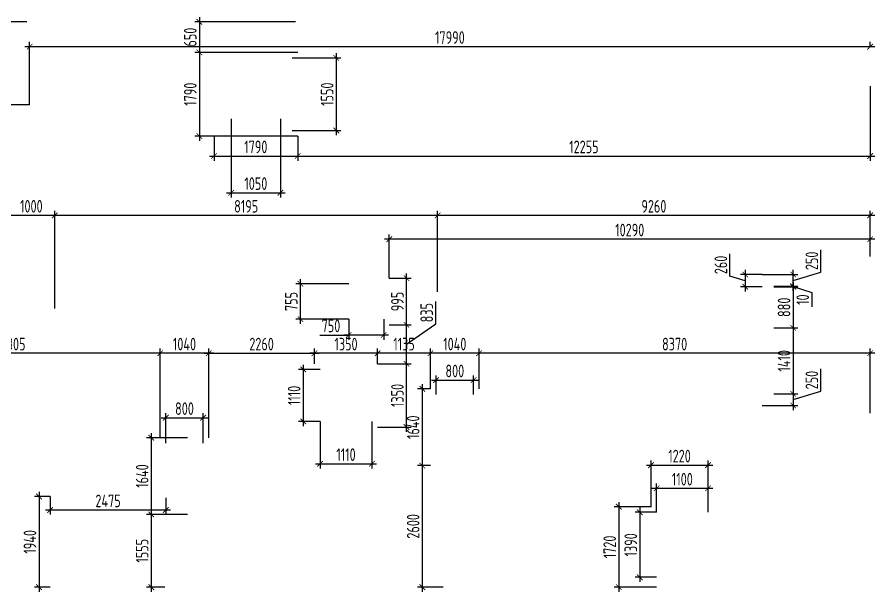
# Model space of a CAD drawing. Header units: millimetres. Extents: x -350007 to 536090, y -888 to 198380.
# Drawn here: x 233581 to 251939, y 115441 to 127731 of the extents above; entities that cross this region are included whole.
import ezdxf

# ---------------------------------------------------------------- set-up
doc = ezdxf.new("R2010")
doc.units = ezdxf.units.MM
doc.layers.add('АР_Размеры нов.', color=15, linetype='Continuous', lineweight=0)
doc.styles.add('ISOCPEUR', font='isocpeur.ttf', dxfattribs={"width": 0.7})
doc.dimstyles.new('R_100', dxfattribs={"dimtxt": 270, "dimasz": 120, "dimexe": 100, "dimexo": 0, "dimgap": 60, "dimtad": 1, "dimdec": 0, "dimrnd": 5, "dimzin": 0, "dimdsep": 46, "dimtxsty": 'ISOCPEUR', "dimblk": 'ARCHTICK', "dimcen": 0, "dimdle": 100, "dimclrd": 256, "dimclre": 256, "dimclrt": 256, "dimadec": 0, "dimazin": 0, "dimtfac": 2, "dimtdec": 0, "dimtofl": 0, "dimtmove": 1, "dimatfit": 3, "dimfxl": 1, "dimtvp": 3, "dimtolj": 1, "dimtzin": 0, "dimarcsym": 0})

# ---------------------------------------------------------------- blocks, each defined once
blk = doc.blocks.new('_ArchTick')
at = {"color": 0, "linetype": 'ByBlock', "const_width": 0.15}
blk.add_lwpolyline([(-0.5, -0.5), (0.5, 0.5)], dxfattribs=at)
blk = doc.blocks.new('*D4695')
at = {"layer": 'АР_Размеры нов.', "lineweight": -2, "transparency": 16777216}
for p, q in [((241296, 120317), (242015, 120317)), ((241915, 118865), (241915, 120417)), ((241296, 118965), (242015, 118965))]:
    blk.add_line(p, q, dxfattribs=at)
at = {"layer": 'АР_Размеры нов.', "lineweight": -2, "transparency": 16777216, "xscale": 120, "yscale": 120, "zscale": 120}
for p, rotation in [((241915, 120317), 90), ((241915, 118965), 270)]:
    blk.add_blockref('_ArchTick', p, dxfattribs=dict(at, rotation=rotation))
at = {"layer": 'АР_Размеры нов.', "transparency": 16777216, "insert": (241720, 119641), "char_height": 270, "attachment_point": 5, "rotation": 90, "style": 'ISOCPEUR'}
blk.add_mtext('\\A1;1350', dxfattribs=at)
blk = doc.blocks.new('*D4696')
at = {"layer": 'АР_Размеры нов.', "lineweight": -2, "transparency": 16777216}
for p, q in [((242543, 121172), (242543, 121651)), ((241915, 120217), (241915, 121252)), ((241915, 120734), (242543, 121172)), ((241547, 121152), (242015, 121152)), ((241296, 120317), (242015, 120317))]:
    blk.add_line(p, q, dxfattribs=at)
at = {"layer": 'АР_Размеры нов.', "lineweight": -2, "transparency": 16777216, "xscale": 120, "yscale": 120, "zscale": 120}
for p, rotation in [((241915, 121152), 90), ((241915, 120317), 270)]:
    blk.add_blockref('_ArchTick', p, dxfattribs=dict(at, rotation=rotation))
at = {"layer": 'АР_Размеры нов.', "transparency": 16777216, "insert": (242348, 121411), "char_height": 270, "attachment_point": 5, "rotation": 90, "style": 'ISOCPEUR'}
blk.add_mtext('\\A1;835', dxfattribs=at)
blk = doc.blocks.new('*D4697')
at = {"layer": 'АР_Размеры нов.', "lineweight": -2, "transparency": 16777216}
for p, q in [((241547, 122149), (242015, 122149)), ((241915, 121052), (241915, 122249)), ((241547, 121152), (242015, 121152))]:
    blk.add_line(p, q, dxfattribs=at)
at = {"layer": 'АР_Размеры нов.', "lineweight": -2, "transparency": 16777216, "xscale": 120, "yscale": 120, "zscale": 120}
for p, rotation in [((241915, 122149), 90), ((241915, 121152), 270)]:
    blk.add_blockref('_ArchTick', p, dxfattribs=dict(at, rotation=rotation))
at = {"layer": 'АР_Размеры нов.', "transparency": 16777216, "insert": (241720, 121650), "char_height": 270, "attachment_point": 5, "rotation": 90, "style": 'ISOCPEUR'}
blk.add_mtext('\\A1;995', dxfattribs=at)
blk = doc.blocks.new('*D4698')
at = {"layer": 'АР_Размеры нов.', "lineweight": -2, "transparency": 16777216}
for p, q in [((243469, 119781), (243469, 120644)), ((251839, 119261), (251839, 120644)), ((251939, 120544), (243369, 120544))]:
    blk.add_line(p, q, dxfattribs=at)
at = {"layer": 'АР_Размеры нов.', "lineweight": -2, "transparency": 16777216, "xscale": 120, "yscale": 120, "zscale": 120, "rotation": 180}
blk.add_blockref('_ArchTick', (243469, 120544), dxfattribs=at)
at = {"layer": 'АР_Размеры нов.', "lineweight": -2, "transparency": 16777216, "xscale": 120, "yscale": 120, "zscale": 120}
blk.add_blockref('_ArchTick', (251839, 120544), dxfattribs=at)
at = {"layer": 'АР_Размеры нов.', "transparency": 16777216, "insert": (247654, 120739), "char_height": 270, "attachment_point": 5, "style": 'ISOCPEUR'}
blk.add_mtext('\\A1;8370', dxfattribs=at)
blk = doc.blocks.new('*D4699')
at = {"layer": 'АР_Размеры нов.', "lineweight": -2, "transparency": 16777216}
for p, q in [((241547, 122149), (241547, 123083)), ((251839, 122836), (251839, 123083)), ((251939, 122983), (241447, 122983))]:
    blk.add_line(p, q, dxfattribs=at)
at = {"layer": 'АР_Размеры нов.', "lineweight": -2, "transparency": 16777216, "xscale": 120, "yscale": 120, "zscale": 120, "rotation": 180}
blk.add_blockref('_ArchTick', (241547, 122983), dxfattribs=at)
at = {"layer": 'АР_Размеры нов.', "lineweight": -2, "transparency": 16777216, "xscale": 120, "yscale": 120, "zscale": 120}
blk.add_blockref('_ArchTick', (251839, 122983), dxfattribs=at)
at = {"layer": 'АР_Размеры нов.', "transparency": 16777216, "insert": (246693, 123178), "char_height": 270, "attachment_point": 5, "style": 'ISOCPEUR'}
blk.add_mtext('\\A1;10290', dxfattribs=at)
blk = doc.blocks.new('*D4700')
at = {"layer": 'АР_Размеры нов.', "lineweight": -2, "transparency": 16777216}
for p, q in [((239538, 127631), (237382, 127631)), ((237482, 127731), (237482, 126878)), ((239586, 126978), (237382, 126978))]:
    blk.add_line(p, q, dxfattribs=at)
at = {"layer": 'АР_Размеры нов.', "lineweight": -2, "transparency": 16777216, "xscale": 120, "yscale": 120, "zscale": 120}
for p, rotation in [((237482, 127631), 90), ((237482, 126978), 270)]:
    blk.add_blockref('_ArchTick', p, dxfattribs=dict(at, rotation=rotation))
at = {"layer": 'АР_Размеры нов.', "transparency": 16777216, "insert": (237287, 127304), "char_height": 270, "attachment_point": 5, "rotation": 90, "style": 'ISOCPEUR'}
blk.add_mtext('\\A1;650', dxfattribs=at)
blk = doc.blocks.new('*D4701')
at = {"layer": 'АР_Размеры нов.', "lineweight": -2, "transparency": 16777216}
for p, q in [((237482, 127078), (237482, 125087)), ((239586, 126978), (237382, 126978)), ((239586, 125187), (237382, 125187))]:
    blk.add_line(p, q, dxfattribs=at)
at = {"layer": 'АР_Размеры нов.', "lineweight": -2, "transparency": 16777216, "xscale": 120, "yscale": 120, "zscale": 120}
for p, rotation in [((237482, 126978), 90), ((237482, 125187), 270)]:
    blk.add_blockref('_ArchTick', p, dxfattribs=dict(at, rotation=rotation))
at = {"layer": 'АР_Размеры нов.', "transparency": 16777216, "insert": (237287, 126083), "char_height": 270, "attachment_point": 5, "rotation": 90, "style": 'ISOCPEUR'}
blk.add_mtext('\\A1;1790', dxfattribs=at)
blk = doc.blocks.new('*D4702')
at = {"layer": 'АР_Размеры нов.', "lineweight": -2, "transparency": 16777216}
for p, q in [((237795, 125187), (237795, 124661)), ((239586, 125187), (239586, 124661)), ((237695, 124761), (239686, 124761))]:
    blk.add_line(p, q, dxfattribs=at)
at = {"layer": 'АР_Размеры нов.', "lineweight": -2, "transparency": 16777216, "xscale": 120, "yscale": 120, "zscale": 120, "rotation": 180}
blk.add_blockref('_ArchTick', (237795, 124761), dxfattribs=at)
at = {"layer": 'АР_Размеры нов.', "lineweight": -2, "transparency": 16777216, "xscale": 120, "yscale": 120, "zscale": 120}
blk.add_blockref('_ArchTick', (239586, 124761), dxfattribs=at)
at = {"layer": 'АР_Размеры нов.', "transparency": 16777216, "insert": (238690, 124956), "char_height": 270, "attachment_point": 5, "style": 'ISOCPEUR'}
blk.add_mtext('\\A1;1790', dxfattribs=at)
blk = doc.blocks.new('*D4703')
at = {"layer": 'АР_Размеры нов.', "lineweight": -2, "transparency": 16777216}
for p, q in [((251839, 126256), (251839, 124661)), ((239586, 125187), (239586, 124661)), ((239486, 124761), (251939, 124761))]:
    blk.add_line(p, q, dxfattribs=at)
at = {"layer": 'АР_Размеры нов.', "lineweight": -2, "transparency": 16777216, "xscale": 120, "yscale": 120, "zscale": 120, "rotation": 180}
blk.add_blockref('_ArchTick', (239586, 124761), dxfattribs=at)
at = {"layer": 'АР_Размеры нов.', "lineweight": -2, "transparency": 16777216, "xscale": 120, "yscale": 120, "zscale": 120}
blk.add_blockref('_ArchTick', (251839, 124761), dxfattribs=at)
at = {"layer": 'АР_Размеры нов.', "transparency": 16777216, "insert": (245712, 124956), "char_height": 270, "attachment_point": 5, "style": 'ISOCPEUR'}
blk.add_mtext('\\A1;12255', dxfattribs=at)
blk = doc.blocks.new('*D4724')
at = {"layer": 'АР_Размеры нов.', "lineweight": -2, "transparency": 16777216}
for p, q in [((239466, 126858), (240511, 126858)), ((240411, 126958), (240411, 125207)), ((239466, 125307), (240511, 125307))]:
    blk.add_line(p, q, dxfattribs=at)
at = {"layer": 'АР_Размеры нов.', "lineweight": -2, "transparency": 16777216, "xscale": 120, "yscale": 120, "zscale": 120}
for p, rotation in [((240411, 126858), 90), ((240411, 125307), 270)]:
    blk.add_blockref('_ArchTick', p, dxfattribs=dict(at, rotation=rotation))
at = {"layer": 'АР_Размеры нов.', "transparency": 16777216, "insert": (240216, 126083), "char_height": 270, "attachment_point": 5, "rotation": 90, "style": 'ISOCPEUR'}
blk.add_mtext('\\A1;1550', dxfattribs=at)
blk = doc.blocks.new('*D4725')
at = {"layer": 'АР_Размеры нов.', "lineweight": -2, "transparency": 16777216}
for p, q in [((238165, 125557), (238165, 123876)), ((239216, 125557), (239216, 123876)), ((238065, 123976), (239316, 123976))]:
    blk.add_line(p, q, dxfattribs=at)
at = {"layer": 'АР_Размеры нов.', "lineweight": -2, "transparency": 16777216, "xscale": 120, "yscale": 120, "zscale": 120, "rotation": 180}
blk.add_blockref('_ArchTick', (238165, 123976), dxfattribs=at)
at = {"layer": 'АР_Размеры нов.', "lineweight": -2, "transparency": 16777216, "xscale": 120, "yscale": 120, "zscale": 120}
blk.add_blockref('_ArchTick', (239216, 123976), dxfattribs=at)
at = {"layer": 'АР_Размеры нов.', "transparency": 16777216, "insert": (238690, 124171), "char_height": 270, "attachment_point": 5, "style": 'ISOCPEUR'}
blk.add_mtext('\\A1;1050', dxfattribs=at)
blk = doc.blocks.new('*D4726')
at = {"layer": 'АР_Размеры нов.', "lineweight": -2, "transparency": 16777216}
for p, q in [((239645, 121172), (239645, 122129)), ((240677, 122029), (239545, 122029)), ((240677, 121272), (239545, 121272))]:
    blk.add_line(p, q, dxfattribs=at)
at = {"layer": 'АР_Размеры нов.', "lineweight": -2, "transparency": 16777216, "xscale": 120, "yscale": 120, "zscale": 120}
for p, rotation in [((239645, 122029), 90), ((239645, 121272), 270)]:
    blk.add_blockref('_ArchTick', p, dxfattribs=dict(at, rotation=rotation))
at = {"layer": 'АР_Размеры нов.', "transparency": 16777216, "insert": (239450, 121650), "char_height": 270, "attachment_point": 5, "rotation": 90, "style": 'ISOCPEUR'}
blk.add_mtext('\\A1;755', dxfattribs=at)
blk = doc.blocks.new('*D4727')
at = {"layer": 'АР_Размеры нов.', "lineweight": -2, "transparency": 16777216}
for p, q in [((240677, 121272), (240677, 120833)), ((241427, 121272), (241427, 120833)), ((240058, 120933), (240677, 120933)), ((241527, 120933), (240577, 120933))]:
    blk.add_line(p, q, dxfattribs=at)
at = {"layer": 'АР_Размеры нов.', "lineweight": -2, "transparency": 16777216, "xscale": 120, "yscale": 120, "zscale": 120, "rotation": 180}
blk.add_blockref('_ArchTick', (240677, 120933), dxfattribs=at)
at = {"layer": 'АР_Размеры нов.', "lineweight": -2, "transparency": 16777216, "xscale": 120, "yscale": 120, "zscale": 120}
blk.add_blockref('_ArchTick', (241427, 120933), dxfattribs=at)
at = {"layer": 'АР_Размеры нов.', "transparency": 16777216, "insert": (240298, 121128), "char_height": 270, "attachment_point": 5, "style": 'ISOCPEUR'}
blk.add_mtext('\\A1;750', dxfattribs=at)
blk = doc.blocks.new('*D4728')
at = {"layer": 'АР_Размеры нов.', "lineweight": -2, "transparency": 16777216}
for p, q in [((239705, 120297), (239705, 118985)), ((240064, 120197), (239605, 120197)), ((240065, 119085), (239605, 119085))]:
    blk.add_line(p, q, dxfattribs=at)
at = {"layer": 'АР_Размеры нов.', "lineweight": -2, "transparency": 16777216, "xscale": 120, "yscale": 120, "zscale": 120}
for p, rotation in [((239705, 120197), 90), ((239705, 119085), 270)]:
    blk.add_blockref('_ArchTick', p, dxfattribs=dict(at, rotation=rotation))
at = {"layer": 'АР_Размеры нов.', "transparency": 16777216, "insert": (239510, 119641), "char_height": 270, "attachment_point": 5, "rotation": 90, "style": 'ISOCPEUR'}
blk.add_mtext('\\A1;1110', dxfattribs=at)
blk = doc.blocks.new('*D4730')
at = {"layer": 'АР_Размеры нов.', "lineweight": -2, "transparency": 16777216}
for p, q in [((240065, 119085), (240065, 118080)), ((241176, 119085), (241176, 118080)), ((239965, 118180), (241276, 118180))]:
    blk.add_line(p, q, dxfattribs=at)
at = {"layer": 'АР_Размеры нов.', "lineweight": -2, "transparency": 16777216, "xscale": 120, "yscale": 120, "zscale": 120, "rotation": 180}
blk.add_blockref('_ArchTick', (240065, 118180), dxfattribs=at)
at = {"layer": 'АР_Размеры нов.', "lineweight": -2, "transparency": 16777216, "xscale": 120, "yscale": 120, "zscale": 120}
blk.add_blockref('_ArchTick', (241176, 118180), dxfattribs=at)
at = {"layer": 'АР_Размеры нов.', "transparency": 16777216, "insert": (240620, 118375), "char_height": 270, "attachment_point": 5, "style": 'ISOCPEUR'}
blk.add_mtext('\\A1;1110', dxfattribs=at)
blk = doc.blocks.new('*D4731')
at = {"layer": 'АР_Размеры нов.', "lineweight": -2, "transparency": 16777216}
for p, q in [((247269, 117141), (247269, 117754)), ((248369, 117141), (248369, 117754)), ((248469, 117654), (247169, 117654))]:
    blk.add_line(p, q, dxfattribs=at)
at = {"layer": 'АР_Размеры нов.', "lineweight": -2, "transparency": 16777216, "xscale": 120, "yscale": 120, "zscale": 120, "rotation": 180}
blk.add_blockref('_ArchTick', (247269, 117654), dxfattribs=at)
at = {"layer": 'АР_Размеры нов.', "lineweight": -2, "transparency": 16777216, "xscale": 120, "yscale": 120, "zscale": 120}
blk.add_blockref('_ArchTick', (248369, 117654), dxfattribs=at)
at = {"layer": 'АР_Размеры нов.', "transparency": 16777216, "insert": (247819, 117849), "char_height": 270, "attachment_point": 5, "style": 'ISOCPEUR'}
blk.add_mtext('\\A1;1100', dxfattribs=at)
blk = doc.blocks.new('*D4604')
at = {"layer": 'АР_Размеры нов.', "lineweight": -2, "transparency": 16777216}
for p, q in [((246460, 117361), (246460, 115441)), ((247149, 117261), (246360, 117261)), ((247269, 115541), (246360, 115541))]:
    blk.add_line(p, q, dxfattribs=at)
at = {"layer": 'АР_Размеры нов.', "lineweight": -2, "transparency": 16777216, "xscale": 120, "yscale": 120, "zscale": 120}
for p, rotation in [((246460, 117261), 90), ((246460, 115541), 270)]:
    blk.add_blockref('_ArchTick', p, dxfattribs=dict(at, rotation=rotation))
at = {"layer": 'АР_Размеры нов.', "transparency": 16777216, "insert": (246265, 116401), "char_height": 270, "attachment_point": 5, "rotation": 90, "style": 'ISOCPEUR'}
blk.add_mtext('\\A1;1720', dxfattribs=at)
blk = doc.blocks.new('*D4605')
at = {"layer": 'АР_Размеры нов.', "lineweight": -2, "transparency": 16777216}
for p, q in [((247269, 117141), (246810, 117141)), ((246910, 117241), (246910, 115651)), ((247269, 115751), (246810, 115751))]:
    blk.add_line(p, q, dxfattribs=at)
at = {"layer": 'АР_Размеры нов.', "lineweight": -2, "transparency": 16777216, "xscale": 120, "yscale": 120, "zscale": 120}
for p, rotation in [((246910, 117141), 90), ((246910, 115751), 270)]:
    blk.add_blockref('_ArchTick', p, dxfattribs=dict(at, rotation=rotation))
at = {"layer": 'АР_Размеры нов.', "transparency": 16777216, "insert": (246715, 116446), "char_height": 270, "attachment_point": 5, "rotation": 90, "style": 'ISOCPEUR'}
blk.add_mtext('\\A1;1390', dxfattribs=at)
blk = doc.blocks.new('*D4606')
at = {"layer": 'АР_Размеры нов.', "lineweight": -2, "transparency": 16777216}
for p, q in [((247149, 117261), (247149, 118249)), ((248369, 117317), (248369, 118249)), ((247049, 118149), (248469, 118149))]:
    blk.add_line(p, q, dxfattribs=at)
at = {"layer": 'АР_Размеры нов.', "lineweight": -2, "transparency": 16777216, "xscale": 120, "yscale": 120, "zscale": 120, "rotation": 180}
blk.add_blockref('_ArchTick', (247149, 118149), dxfattribs=at)
at = {"layer": 'АР_Размеры нов.', "lineweight": -2, "transparency": 16777216, "xscale": 120, "yscale": 120, "zscale": 120}
blk.add_blockref('_ArchTick', (248369, 118149), dxfattribs=at)
at = {"layer": 'АР_Размеры нов.', "transparency": 16777216, "insert": (247759, 118344), "char_height": 270, "attachment_point": 5, "style": 'ISOCPEUR'}
blk.add_mtext('\\A1;1220', dxfattribs=at)
blk = doc.blocks.new('*D4607')
at = {"layer": 'АР_Размеры нов.', "lineweight": -2, "transparency": 16777216}
for p, q in [((242429, 119781), (242429, 120644)), ((243469, 119781), (243469, 120644)), ((243569, 120544), (242329, 120544))]:
    blk.add_line(p, q, dxfattribs=at)
at = {"layer": 'АР_Размеры нов.', "lineweight": -2, "transparency": 16777216, "xscale": 120, "yscale": 120, "zscale": 120, "rotation": 180}
blk.add_blockref('_ArchTick', (242429, 120544), dxfattribs=at)
at = {"layer": 'АР_Размеры нов.', "lineweight": -2, "transparency": 16777216, "xscale": 120, "yscale": 120, "zscale": 120}
blk.add_blockref('_ArchTick', (243469, 120544), dxfattribs=at)
at = {"layer": 'АР_Размеры нов.', "transparency": 16777216, "insert": (242949, 120739), "char_height": 270, "attachment_point": 5, "style": 'ISOCPEUR'}
blk.add_mtext('\\A1;1040', dxfattribs=at)
blk = doc.blocks.new('*D4608')
at = {"layer": 'АР_Размеры нов.', "lineweight": -2, "transparency": 16777216}
for p, q in [((241296, 120317), (241296, 120644)), ((242429, 119781), (242429, 120644)), ((242529, 120544), (241196, 120544))]:
    blk.add_line(p, q, dxfattribs=at)
at = {"layer": 'АР_Размеры нов.', "lineweight": -2, "transparency": 16777216, "xscale": 120, "yscale": 120, "zscale": 120, "rotation": 180}
blk.add_blockref('_ArchTick', (241296, 120544), dxfattribs=at)
at = {"layer": 'АР_Размеры нов.', "lineweight": -2, "transparency": 16777216, "xscale": 120, "yscale": 120, "zscale": 120}
blk.add_blockref('_ArchTick', (242429, 120544), dxfattribs=at)
at = {"layer": 'АР_Размеры нов.', "transparency": 16777216, "insert": (241862, 120739), "char_height": 270, "attachment_point": 5, "style": 'ISOCPEUR'}
blk.add_mtext('\\A1;1135', dxfattribs=at)
blk = doc.blocks.new('*D4609')
at = {"layer": 'АР_Размеры нов.', "lineweight": -2, "transparency": 16777216}
for p, q in [((239944, 120317), (239944, 120644)), ((241296, 120317), (241296, 120644)), ((241396, 120544), (239844, 120544))]:
    blk.add_line(p, q, dxfattribs=at)
at = {"layer": 'АР_Размеры нов.', "lineweight": -2, "transparency": 16777216, "xscale": 120, "yscale": 120, "zscale": 120, "rotation": 180}
blk.add_blockref('_ArchTick', (239944, 120544), dxfattribs=at)
at = {"layer": 'АР_Размеры нов.', "lineweight": -2, "transparency": 16777216, "xscale": 120, "yscale": 120, "zscale": 120}
blk.add_blockref('_ArchTick', (241296, 120544), dxfattribs=at)
at = {"layer": 'АР_Размеры нов.', "transparency": 16777216, "insert": (240620, 120739), "char_height": 270, "attachment_point": 5, "style": 'ISOCPEUR'}
blk.add_mtext('\\A1;1350', dxfattribs=at)
blk = doc.blocks.new('*D4610')
at = {"layer": 'АР_Размеры нов.', "lineweight": -2, "transparency": 16777216}
for p, q in [((242253, 119881), (242253, 118041)), ((242429, 119781), (242153, 119781)), ((242429, 118141), (242153, 118141))]:
    blk.add_line(p, q, dxfattribs=at)
at = {"layer": 'АР_Размеры нов.', "lineweight": -2, "transparency": 16777216, "xscale": 120, "yscale": 120, "zscale": 120}
for p, rotation in [((242253, 119781), 90), ((242253, 118141), 270)]:
    blk.add_blockref('_ArchTick', p, dxfattribs=dict(at, rotation=rotation))
at = {"layer": 'АР_Размеры нов.', "transparency": 16777216, "insert": (242058, 118961), "char_height": 270, "attachment_point": 5, "rotation": 90, "style": 'ISOCPEUR'}
blk.add_mtext('\\A1;1640', dxfattribs=at)
blk = doc.blocks.new('*D4611')
at = {"layer": 'АР_Размеры нов.', "lineweight": -2, "transparency": 16777216}
for p, q in [((242253, 118241), (242253, 115441)), ((242429, 118141), (242153, 118141)), ((242700, 115541), (242153, 115541))]:
    blk.add_line(p, q, dxfattribs=at)
at = {"layer": 'АР_Размеры нов.', "lineweight": -2, "transparency": 16777216, "xscale": 120, "yscale": 120, "zscale": 120}
for p, rotation in [((242253, 118141), 90), ((242253, 115541), 270)]:
    blk.add_blockref('_ArchTick', p, dxfattribs=dict(at, rotation=rotation))
at = {"layer": 'АР_Размеры нов.', "transparency": 16777216, "insert": (242058, 116841), "char_height": 270, "attachment_point": 5, "rotation": 90, "style": 'ISOCPEUR'}
blk.add_mtext('\\A1;2600', dxfattribs=at)
blk = doc.blocks.new('*D4612')
at = {"layer": 'АР_Размеры нов.', "lineweight": -2, "transparency": 16777216}
for p, q in [((242549, 119661), (242549, 120069)), ((243349, 119661), (243349, 120069)), ((242449, 119969), (243449, 119969))]:
    blk.add_line(p, q, dxfattribs=at)
at = {"layer": 'АР_Размеры нов.', "lineweight": -2, "transparency": 16777216, "xscale": 120, "yscale": 120, "zscale": 120, "rotation": 180}
blk.add_blockref('_ArchTick', (242549, 119969), dxfattribs=at)
at = {"layer": 'АР_Размеры нов.', "lineweight": -2, "transparency": 16777216, "xscale": 120, "yscale": 120, "zscale": 120}
blk.add_blockref('_ArchTick', (243349, 119969), dxfattribs=at)
at = {"layer": 'АР_Размеры нов.', "transparency": 16777216, "insert": (242949, 120164), "char_height": 270, "attachment_point": 5, "style": 'ISOCPEUR'}
blk.add_mtext('\\A1;800', dxfattribs=at)
blk = doc.blocks.new('*D4613')
at = {"layer": 'АР_Размеры нов.', "lineweight": -2, "transparency": 16777216}
for p, q in [((237683, 118737), (237683, 120644)), ((239944, 120317), (239944, 120644)), ((237583, 120544), (240044, 120544))]:
    blk.add_line(p, q, dxfattribs=at)
at = {"layer": 'АР_Размеры нов.', "lineweight": -2, "transparency": 16777216, "xscale": 120, "yscale": 120, "zscale": 120, "rotation": 180}
blk.add_blockref('_ArchTick', (237683, 120544), dxfattribs=at)
at = {"layer": 'АР_Размеры нов.', "lineweight": -2, "transparency": 16777216, "xscale": 120, "yscale": 120, "zscale": 120}
blk.add_blockref('_ArchTick', (239944, 120544), dxfattribs=at)
at = {"layer": 'АР_Размеры нов.', "transparency": 16777216, "insert": (238813, 120739), "char_height": 270, "attachment_point": 5, "style": 'ISOCPEUR'}
blk.add_mtext('\\A1;2260', dxfattribs=at)
blk = doc.blocks.new('*D4614')
at = {"layer": 'АР_Размеры нов.', "lineweight": -2, "transparency": 16777216}
for p, q in [((236643, 118737), (236643, 120644)), ((237683, 118737), (237683, 120644)), ((237783, 120544), (236543, 120544))]:
    blk.add_line(p, q, dxfattribs=at)
at = {"layer": 'АР_Размеры нов.', "lineweight": -2, "transparency": 16777216, "xscale": 120, "yscale": 120, "zscale": 120, "rotation": 180}
blk.add_blockref('_ArchTick', (236643, 120544), dxfattribs=at)
at = {"layer": 'АР_Размеры нов.', "lineweight": -2, "transparency": 16777216, "xscale": 120, "yscale": 120, "zscale": 120}
blk.add_blockref('_ArchTick', (237683, 120544), dxfattribs=at)
at = {"layer": 'АР_Размеры нов.', "transparency": 16777216, "insert": (237163, 120739), "char_height": 270, "attachment_point": 5, "style": 'ISOCPEUR'}
blk.add_mtext('\\A1;1040', dxfattribs=at)
blk = doc.blocks.new('*D4615')
at = {"layer": 'АР_Размеры нов.', "lineweight": -2, "transparency": 16777216}
for p, q in [((230340, 118737), (230340, 120644)), ((236643, 118737), (236643, 120644)), ((236743, 120544), (230240, 120544))]:
    blk.add_line(p, q, dxfattribs=at)
at = {"layer": 'АР_Размеры нов.', "lineweight": -2, "transparency": 16777216, "xscale": 120, "yscale": 120, "zscale": 120, "rotation": 180}
blk.add_blockref('_ArchTick', (230340, 120544), dxfattribs=at)
at = {"layer": 'АР_Размеры нов.', "lineweight": -2, "transparency": 16777216, "xscale": 120, "yscale": 120, "zscale": 120}
blk.add_blockref('_ArchTick', (236643, 120544), dxfattribs=at)
at = {"layer": 'АР_Размеры нов.', "transparency": 16777216, "insert": (233491, 120739), "char_height": 270, "attachment_point": 5, "style": 'ISOCPEUR'}
blk.add_mtext('\\A1;6305', dxfattribs=at)
blk = doc.blocks.new('*D4618')
at = {"layer": 'АР_Размеры нов.', "lineweight": -2, "transparency": 16777216}
for p, q in [((236663, 119164), (237663, 119164)), ((236763, 118617), (236763, 119264)), ((237563, 118617), (237563, 119264))]:
    blk.add_line(p, q, dxfattribs=at)
at = {"layer": 'АР_Размеры нов.', "lineweight": -2, "transparency": 16777216, "xscale": 120, "yscale": 120, "zscale": 120, "rotation": 180}
blk.add_blockref('_ArchTick', (236763, 119164), dxfattribs=at)
at = {"layer": 'АР_Размеры нов.', "lineweight": -2, "transparency": 16777216, "xscale": 120, "yscale": 120, "zscale": 120}
blk.add_blockref('_ArchTick', (237563, 119164), dxfattribs=at)
at = {"layer": 'АР_Размеры нов.', "transparency": 16777216, "insert": (237163, 119359), "char_height": 270, "attachment_point": 5, "style": 'ISOCPEUR'}
blk.add_mtext('\\A1;800', dxfattribs=at)
blk = doc.blocks.new('*D4622')
at = {"layer": 'АР_Размеры нов.', "lineweight": -2, "transparency": 16777216}
for p, q in [((236452, 118837), (236452, 116997)), ((237227, 118737), (236352, 118737)), ((237227, 117097), (236352, 117097))]:
    blk.add_line(p, q, dxfattribs=at)
at = {"layer": 'АР_Размеры нов.', "lineweight": -2, "transparency": 16777216, "xscale": 120, "yscale": 120, "zscale": 120}
for p, rotation in [((236452, 118737), 90), ((236452, 117097), 270)]:
    blk.add_blockref('_ArchTick', p, dxfattribs=dict(at, rotation=rotation))
at = {"layer": 'АР_Размеры нов.', "transparency": 16777216, "insert": (236257, 117917), "char_height": 270, "attachment_point": 5, "rotation": 90, "style": 'ISOCPEUR'}
blk.add_mtext('\\A1;1640', dxfattribs=at)
blk = doc.blocks.new('*D4623')
at = {"layer": 'АР_Размеры нов.', "lineweight": -2, "transparency": 16777216}
for p, q in [((236452, 117197), (236452, 115441)), ((237227, 117097), (236352, 117097)), ((236745, 115541), (236352, 115541))]:
    blk.add_line(p, q, dxfattribs=at)
at = {"layer": 'АР_Размеры нов.', "lineweight": -2, "transparency": 16777216, "xscale": 120, "yscale": 120, "zscale": 120}
for p, rotation in [((236452, 117097), 90), ((236452, 115541), 270)]:
    blk.add_blockref('_ArchTick', p, dxfattribs=dict(at, rotation=rotation))
at = {"layer": 'АР_Размеры нов.', "transparency": 16777216, "insert": (236257, 116319), "char_height": 270, "attachment_point": 5, "rotation": 90, "style": 'ISOCPEUR'}
blk.add_mtext('\\A1;1555', dxfattribs=at)
blk = doc.blocks.new('*D4624')
at = {"layer": 'АР_Размеры нов.', "lineweight": -2, "transparency": 16777216}
for p, q in [((233790, 127631), (233180, 127631)), ((233280, 125754), (233280, 127731)), ((233848, 125854), (233180, 125854))]:
    blk.add_line(p, q, dxfattribs=at)
at = {"layer": 'АР_Размеры нов.', "lineweight": -2, "transparency": 16777216, "xscale": 120, "yscale": 120, "zscale": 120}
for p, rotation in [((233280, 127631), 90), ((233280, 125854), 270)]:
    blk.add_blockref('_ArchTick', p, dxfattribs=dict(at, rotation=rotation))
at = {"layer": 'АР_Размеры нов.', "transparency": 16777216, "insert": (233085, 126742), "char_height": 270, "attachment_point": 5, "rotation": 90, "style": 'ISOCPEUR'}
blk.add_mtext('\\A1;1775', dxfattribs=at)
blk = doc.blocks.new('*D4625')
at = {"layer": 'АР_Размеры нов.', "lineweight": -2, "transparency": 16777216}
for p, q in [((233748, 127100), (251939, 127100)), ((233848, 125854), (233848, 127200)), ((251839, 127100), (251839, 127200))]:
    blk.add_line(p, q, dxfattribs=at)
at = {"layer": 'АР_Размеры нов.', "lineweight": -2, "transparency": 16777216, "xscale": 120, "yscale": 120, "zscale": 120, "rotation": 180}
blk.add_blockref('_ArchTick', (233848, 127100), dxfattribs=at)
at = {"layer": 'АР_Размеры нов.', "lineweight": -2, "transparency": 16777216, "xscale": 120, "yscale": 120, "zscale": 120}
blk.add_blockref('_ArchTick', (251839, 127100), dxfattribs=at)
at = {"layer": 'АР_Размеры нов.', "transparency": 16777216, "insert": (242844, 127295), "char_height": 270, "attachment_point": 5, "style": 'ISOCPEUR'}
blk.add_mtext('\\A1;17990', dxfattribs=at)
blk = doc.blocks.new('*D4626')
at = {"layer": 'АР_Размеры нов.', "lineweight": -2, "transparency": 16777216}
for p, q in [((242581, 121860), (242581, 123591)), ((251839, 122609), (251839, 123591)), ((251939, 123491), (242481, 123491))]:
    blk.add_line(p, q, dxfattribs=at)
at = {"layer": 'АР_Размеры нов.', "lineweight": -2, "transparency": 16777216, "xscale": 120, "yscale": 120, "zscale": 120, "rotation": 180}
blk.add_blockref('_ArchTick', (242581, 123491), dxfattribs=at)
at = {"layer": 'АР_Размеры нов.', "lineweight": -2, "transparency": 16777216, "xscale": 120, "yscale": 120, "zscale": 120}
blk.add_blockref('_ArchTick', (251839, 123491), dxfattribs=at)
at = {"layer": 'АР_Размеры нов.', "transparency": 16777216, "insert": (247210, 123686), "char_height": 270, "attachment_point": 5, "style": 'ISOCPEUR'}
blk.add_mtext('\\A1;9260', dxfattribs=at)
blk = doc.blocks.new('*D4627')
at = {"layer": 'АР_Размеры нов.', "lineweight": -2, "transparency": 16777216}
for p, q in [((234385, 121502), (234385, 123591)), ((242581, 121860), (242581, 123591)), ((242681, 123491), (234285, 123491))]:
    blk.add_line(p, q, dxfattribs=at)
at = {"layer": 'АР_Размеры нов.', "lineweight": -2, "transparency": 16777216, "xscale": 120, "yscale": 120, "zscale": 120, "rotation": 180}
blk.add_blockref('_ArchTick', (234385, 123491), dxfattribs=at)
at = {"layer": 'АР_Размеры нов.', "lineweight": -2, "transparency": 16777216, "xscale": 120, "yscale": 120, "zscale": 120}
blk.add_blockref('_ArchTick', (242581, 123491), dxfattribs=at)
at = {"layer": 'АР_Размеры нов.', "transparency": 16777216, "insert": (238483, 123686), "char_height": 270, "attachment_point": 5, "style": 'ISOCPEUR'}
blk.add_mtext('\\A1;8195', dxfattribs=at)
blk = doc.blocks.new('*D4628')
at = {"layer": 'АР_Размеры нов.', "lineweight": -2, "transparency": 16777216}
for p, q in [((233385, 121507), (233385, 123591)), ((234385, 121502), (234385, 123591)), ((234485, 123491), (233285, 123491))]:
    blk.add_line(p, q, dxfattribs=at)
at = {"layer": 'АР_Размеры нов.', "lineweight": -2, "transparency": 16777216, "xscale": 120, "yscale": 120, "zscale": 120, "rotation": 180}
blk.add_blockref('_ArchTick', (233385, 123491), dxfattribs=at)
at = {"layer": 'АР_Размеры нов.', "lineweight": -2, "transparency": 16777216, "xscale": 120, "yscale": 120, "zscale": 120}
blk.add_blockref('_ArchTick', (234385, 123491), dxfattribs=at)
at = {"layer": 'АР_Размеры нов.', "transparency": 16777216, "insert": (233885, 123686), "char_height": 270, "attachment_point": 5, "style": 'ISOCPEUR'}
blk.add_mtext('\\A1;1000', dxfattribs=at)
blk = doc.blocks.new('*D4636')
at = {"layer": 'АР_Размеры нов.', "lineweight": -2, "transparency": 16777216}
for p, q in [((234050, 117579), (234050, 115441)), ((234290, 117479), (233950, 117479)), ((234290, 115541), (233950, 115541))]:
    blk.add_line(p, q, dxfattribs=at)
at = {"layer": 'АР_Размеры нов.', "lineweight": -2, "transparency": 16777216, "xscale": 120, "yscale": 120, "zscale": 120}
for p, rotation in [((234050, 117479), 90), ((234050, 115541), 270)]:
    blk.add_blockref('_ArchTick', p, dxfattribs=dict(at, rotation=rotation))
at = {"layer": 'АР_Размеры нов.', "transparency": 16777216, "insert": (233855, 116510), "char_height": 270, "attachment_point": 5, "rotation": 90, "style": 'ISOCPEUR'}
blk.add_mtext('\\A1;1940', dxfattribs=at)
blk = doc.blocks.new('*D4637')
at = {"layer": 'АР_Размеры нов.', "lineweight": -2, "transparency": 16777216}
for p, q in [((234290, 117479), (234290, 117091)), ((236763, 117454), (236763, 117091)), ((234190, 117191), (236863, 117191))]:
    blk.add_line(p, q, dxfattribs=at)
at = {"layer": 'АР_Размеры нов.', "lineweight": -2, "transparency": 16777216, "xscale": 120, "yscale": 120, "zscale": 120, "rotation": 180}
blk.add_blockref('_ArchTick', (234290, 117191), dxfattribs=at)
at = {"layer": 'АР_Размеры нов.', "lineweight": -2, "transparency": 16777216, "xscale": 120, "yscale": 120, "zscale": 120}
blk.add_blockref('_ArchTick', (236763, 117191), dxfattribs=at)
at = {"layer": 'АР_Размеры нов.', "transparency": 16777216, "insert": (235527, 117386), "char_height": 270, "attachment_point": 5, "style": 'ISOCPEUR'}
blk.add_mtext('\\A1;2475', dxfattribs=at)
blk = doc.blocks.new('*D7224')
at = {"layer": 'АР_Размеры нов.', "lineweight": -2, "transparency": 16777216}
for p, q in [((249779, 121966), (250291, 121966)), ((250191, 122066), (250191, 120986)), ((249779, 121086), (250291, 121086))]:
    blk.add_line(p, q, dxfattribs=at)
at = {"layer": 'АР_Размеры нов.', "lineweight": -2, "transparency": 16777216, "xscale": 120, "yscale": 120, "zscale": 120}
for p, rotation in [((250191, 121966), 90), ((250191, 121086), 270)]:
    blk.add_blockref('_ArchTick', p, dxfattribs=dict(at, rotation=rotation))
at = {"layer": 'АР_Размеры нов.', "transparency": 16777216, "insert": (249996, 121526), "char_height": 270, "attachment_point": 5, "rotation": 90, "style": 'ISOCPEUR'}
blk.add_mtext('\\A1;880', dxfattribs=at)
blk = doc.blocks.new('*D7225')
at = {"layer": 'АР_Размеры нов.', "lineweight": -2, "transparency": 16777216}
for p, q in [((250191, 121186), (250191, 119576)), ((249779, 121086), (250291, 121086)), ((249779, 119676), (250291, 119676))]:
    blk.add_line(p, q, dxfattribs=at)
at = {"layer": 'АР_Размеры нов.', "lineweight": -2, "transparency": 16777216, "xscale": 120, "yscale": 120, "zscale": 120}
for p, rotation in [((250191, 121086), 90), ((250191, 119676), 270)]:
    blk.add_blockref('_ArchTick', p, dxfattribs=dict(at, rotation=rotation))
at = {"layer": 'АР_Размеры нов.', "transparency": 16777216, "insert": (249996, 120381), "char_height": 270, "attachment_point": 5, "rotation": 90, "style": 'ISOCPEUR'}
blk.add_mtext('\\A1;1410', dxfattribs=at)
blk = doc.blocks.new('*D7226')
at = {"layer": 'АР_Размеры нов.', "lineweight": -2, "transparency": 16777216}
for p, q in [((250786, 119729), (250786, 120208)), ((250191, 119776), (250191, 119326)), ((250191, 119551), (250786, 119729)), ((249779, 119676), (250291, 119676)), ((249529, 119426), (250291, 119426))]:
    blk.add_line(p, q, dxfattribs=at)
at = {"layer": 'АР_Размеры нов.', "lineweight": -2, "transparency": 16777216, "xscale": 120, "yscale": 120, "zscale": 120}
for p, rotation in [((250191, 119676), 90), ((250191, 119426), 270)]:
    blk.add_blockref('_ArchTick', p, dxfattribs=dict(at, rotation=rotation))
at = {"layer": 'АР_Размеры нов.', "transparency": 16777216, "insert": (250591, 119969), "char_height": 270, "attachment_point": 5, "rotation": 90, "style": 'ISOCPEUR'}
blk.add_mtext('\\A1;250', dxfattribs=at)
blk = doc.blocks.new('*D7227')
at = {"layer": 'АР_Размеры нов.', "lineweight": -2, "transparency": 16777216}
for p, q in [((250191, 121976), (250191, 122096)), ((249779, 121976), (250291, 121976)), ((249779, 121966), (250291, 121966)), ((250191, 121966), (250191, 121976)), ((250191, 121971), (250591, 121844)), ((250191, 121966), (250191, 121846)), ((250591, 121844), (250591, 121535))]:
    blk.add_line(p, q, dxfattribs=at)
at = {"layer": 'АР_Размеры нов.', "lineweight": -2, "transparency": 16777216, "xscale": 120, "yscale": 120, "zscale": 120}
for p, rotation in [((250191, 121976), 270), ((250191, 121966), 90)]:
    blk.add_blockref('_ArchTick', p, dxfattribs=dict(at, rotation=rotation))
at = {"layer": 'АР_Размеры нов.', "transparency": 16777216, "insert": (250396, 121690), "char_height": 270, "attachment_point": 5, "rotation": 90, "style": 'ISOCPEUR'}
blk.add_mtext('\\A1;10', dxfattribs=at)
blk = doc.blocks.new('*D7228')
at = {"layer": 'АР_Размеры нов.', "lineweight": -2, "transparency": 16777216}
for p, q in [((250786, 122279), (250786, 122758)), ((250191, 121876), (250191, 122326)), ((250191, 122101), (250786, 122279)), ((249529, 122226), (250291, 122226)), ((249779, 121976), (250291, 121976))]:
    blk.add_line(p, q, dxfattribs=at)
at = {"layer": 'АР_Размеры нов.', "lineweight": -2, "transparency": 16777216, "xscale": 120, "yscale": 120, "zscale": 120}
for p, rotation in [((250191, 122226), 90), ((250191, 121976), 270)]:
    blk.add_blockref('_ArchTick', p, dxfattribs=dict(at, rotation=rotation))
at = {"layer": 'АР_Размеры нов.', "transparency": 16777216, "insert": (250591, 122519), "char_height": 270, "attachment_point": 5, "rotation": 90, "style": 'ISOCPEUR'}
blk.add_mtext('\\A1;250', dxfattribs=at)
blk = doc.blocks.new('*D7229')
at = {"layer": 'АР_Размеры нов.', "lineweight": -2, "transparency": 16777216}
for p, q in [((248839, 122193), (248839, 122672)), ((249164, 122326), (249164, 121865)), ((249164, 122095), (248839, 122193)), ((249529, 122226), (249064, 122226)), ((249529, 121965), (249064, 121965))]:
    blk.add_line(p, q, dxfattribs=at)
at = {"layer": 'АР_Размеры нов.', "lineweight": -2, "transparency": 16777216, "xscale": 120, "yscale": 120, "zscale": 120}
for p, rotation in [((249164, 122226), 90), ((249164, 121965), 270)]:
    blk.add_blockref('_ArchTick', p, dxfattribs=dict(at, rotation=rotation))
at = {"layer": 'АР_Размеры нов.', "transparency": 16777216, "insert": (248644, 122432), "char_height": 270, "attachment_point": 5, "rotation": 90, "style": 'ISOCPEUR'}
blk.add_mtext('\\A1;260', dxfattribs=at)

msp = doc.modelspace()

# ---------------------------------------------------------------- dimensions: what is measured, and where the dimension line sits
at = {"layer": 'АР_Размеры нов.'}
for base, p1, p2, picture, middle in [((233279.5, 127630.7), (233848, 125853.7), (233790.4, 127630.7), '*D4624', (233084.5, 126742.2)), ((237482.2, 125187.3), (239585.6, 126978.3), (239585.6, 125187.3), '*D4701', (237287.2, 126082.8)), ((240411.4, 125307.3), (239465.6, 126858.3), (239465.6, 125307.3), '*D4724', (240216.4, 126082.8)), ((250190.6, 122225.7), (249779.3, 121975.7), (249529.3, 122225.7), '*D7228', (250590.6, 122339.2)), ((249163.7, 121964.9), (249529.3, 122225.7), (249529.3, 121964.9), '*D7229', (248643.7, 122252.8)), ((239645.5, 122028.5), (240676.8, 121272.2), (240676.8, 122028.5), '*D4726', (239450.5, 121650.4)), ((241915.4, 122148.5), (241546.8, 121152.2), (241546.8, 122148.5), '*D4697', (241720.4, 121650.4)), ((250190.6, 121085.7), (249779.3, 121965.7), (249779.3, 121085.7), '*D7224', (249995.6, 121525.7)), ((250190.6, 119675.7), (249779.3, 121085.7), (249779.3, 119675.7), '*D7225', (249995.6, 120380.7)), ((239705.2, 119084.7), (240063.6, 120196.8), (240064.8, 119084.7), '*D4728', (239510.2, 119640.7)), ((241915.4, 120316.8), (241295.6, 118964.7), (241295.6, 120316.8), '*D4695', (241720.4, 119640.7)), ((250190.6, 119425.7), (249779.3, 119675.7), (249529.3, 119425.7), '*D7226', (250590.6, 119789.2)), ((242253.4, 118140.7), (242429.3, 119780.7), (242429.3, 118140.7), '*D4610', (242058.4, 118960.7)), ((236452.4, 117096.9), (237227.4, 118736.9), (237227.4, 117096.9), '*D4622', (236257.4, 117916.9)), ((242253.4, 115540.7), (242429.3, 118140.7), (242700.2, 115540.7), '*D4611', (242058.4, 116840.7)), ((234049.6, 115540.7), (234290, 117478.6), (234290, 115540.7), '*D4636', (233854.6, 116509.6)), ((246459.8, 115540.7), (247149.3, 117260.7), (247269.3, 115540.7), '*D4604', (246264.8, 116400.7)), ((236452.4, 115540.7), (237227.4, 117096.9), (236745.2, 115540.7), '*D4623', (236257.4, 116318.8)), ((246910.4, 115750.7), (247269.3, 117140.7), (247269.3, 115750.7), '*D4605', (246715.4, 116445.7))]:
    dim = msp.add_linear_dim(base=base, p1=p1, p2=p2, angle=90, dimstyle='R_100', override={"dimpost": '\\X'}, dxfattribs=at)
    dim.commit()
    dim.dimension.update_dxf_attribs({"geometry": picture, "text_midpoint": middle})
for base, p1, p2, picture, middle in [((237482.2, 126978.3), (239538.2, 127630.7), (239585.6, 126978.3), '*D4700', (237482.2, 127304.5)), ((250190.6, 121975.7), (249779.3, 121965.7), (249779.3, 121975.7), '*D7227', (250590.6, 121784.3)), ((241915.4, 121152.2), (241295.6, 120316.8), (241546.8, 121152.2), '*D4696', (242543.5, 121231.5))]:
    dim = msp.add_linear_dim(base=base, p1=p1, p2=p2, angle=90, dimstyle='R_100', override={"dimpost": '\\X'}, dxfattribs=at)
    dim.commit()
    dim.dimension.update_dxf_attribs({"geometry": picture, "text_midpoint": middle, "dimtype": 160})
for base, p1, p2, picture, middle in [((251839.3, 127099.7), (233848, 125853.7), (251839.3, 127099.7), '*D4625', (242843.7, 127294.7)), ((251839.3, 124760.9), (239585.6, 125187.3), (251839.3, 126256.2), '*D4703', (245712.5, 124955.9)), ((239215.6, 123976.1), (238164.6, 125557.3), (239215.6, 125557.3), '*D4725', (238690.1, 124171.1)), ((239585.6, 124760.9), (237794.6, 125187.3), (239585.6, 125187.3), '*D4702', (238690.1, 124955.9)), ((233385.2, 123490.5), (234385.3, 121502), (233385.2, 121506.6), '*D4628', (233885.2, 123685.5)), ((234385.3, 123490.5), (242580.6, 121859.9), (234385.3, 121502), '*D4627', (238482.9, 123685.5)), ((242580.6, 123490.5), (251839.3, 122609.3), (242580.6, 121859.9), '*D4626', (247209.9, 123685.5)), ((241546.8427, 122982.5406), (251839.2955, 122836.1173), (241546.8427, 122148.5418), '*D4699', (246693.0691, 123177.5406)), ((230339.7, 120543.9), (236643, 118736.9), (230339.7, 118736.9), '*D4615', (233491.4, 120738.9)), ((236643, 120543.9), (237683, 118736.9), (236643, 118736.9), '*D4614', (237163, 120738.9)), ((239943.6, 120543.9), (237683, 118736.9), (239943.6, 120316.8), '*D4613', (238813.3, 120738.9)), ((239943.6, 120543.9), (241295.6, 120316.8), (239943.6, 120316.8), '*D4609', (240619.6, 120738.9)), ((241295.6, 120543.9), (242429.3, 119780.7), (241295.6, 120316.8), '*D4608', (241862.5, 120738.9)), ((242429.3, 120543.9), (243469.3, 119780.7), (242429.3, 119780.7), '*D4607', (242949.3, 120738.9)), ((243469.3, 120543.9), (251839.3, 119260.7), (243469.3, 119780.7), '*D4698', (247654.3, 120738.9)), ((243349.3, 119968.9), (242549.3, 119660.7), (243349.3, 119660.7), '*D4612', (242949.3, 120163.9)), ((237563, 119163.6), (236763, 118616.9), (237563, 118616.9), '*D4618', (237163, 119358.6)), ((241175.6, 118180.2), (240064.8, 119084.7), (241175.6, 119084.7), '*D4730', (240620.2, 118375.2)), ((248369.3, 118148.9), (247149.3, 117260.7), (248369.3, 117316.6), '*D4606', (247759.3, 118343.9)), ((247269.3, 117653.6), (248369.3, 117140.7), (247269.3, 117140.7), '*D4731', (247819.3, 117848.6)), ((236763, 117190.7), (234290, 117478.6), (236763, 117454), '*D4637', (235526.5, 117385.7))]:
    dim = msp.add_linear_dim(base=base, p1=p1, p2=p2, dimstyle='R_100', override={"dimpost": '\\X'}, dxfattribs=at)
    dim.commit()
    dim.dimension.update_dxf_attribs({"geometry": picture, "text_midpoint": middle})
dim = msp.add_linear_dim(base=(240676.8, 120933.2), p1=(241426.8, 121272.2), p2=(240676.8, 121272.2), dimstyle='R_100', override={"dimpost": '\\X'}, dxfattribs=at)
dim.commit()
dim.dimension.update_dxf_attribs({"geometry": '*D4727', "text_midpoint": (240297.6, 120715.6), "dimtype": 160})

doc.saveas('drawing.dxf')
